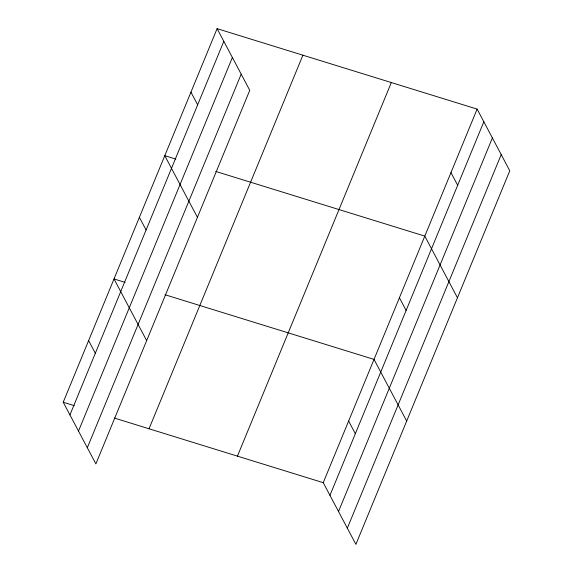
<?xml version="1.0" encoding="UTF-8"?>
<svg xmlns="http://www.w3.org/2000/svg" width="573" height="573" viewBox="0 0 573 573"><rect width="100%" height="100%" fill="white"/><g stroke="black" fill="none" stroke-linecap="round" stroke-linejoin="round"><path stroke-width="0.86" d="M217.103 28.65L249.756 90.319L95.877 463.901L63.223 402.232L217.103 28.65L477.123 109.099L509.777 170.768L355.897 544.35L323.244 482.681L114.199 418.004M69.935 414.902L223.807 41.32M78.494 431.075L232.373 57.486M87.318 447.735L241.19 74.146M149.03 428.783L302.909 55.194M237.437 456.137L391.316 82.548M323.244 482.681L477.123 109.099M329.955 495.351L483.834 121.763M338.514 511.517L492.393 137.935M347.338 528.177L501.21 154.595M175.825 159.086L164.78 155.67L197.434 217.339M215.756 171.442L424.808 236.112L457.455 297.788M125.05 282.367L114.006 278.951L146.659 340.62M164.981 294.723L374.026 359.4L406.68 421.069M63.223 402.232L74.268 405.648M450.965 172.609L457.669 185.272M399.417 297.759L406.121 310.423M190.945 92.16L197.649 104.83M348.635 421.04L355.346 433.711M139.397 217.31L146.101 229.981M88.614 340.591L95.326 353.262"/></g></svg>
